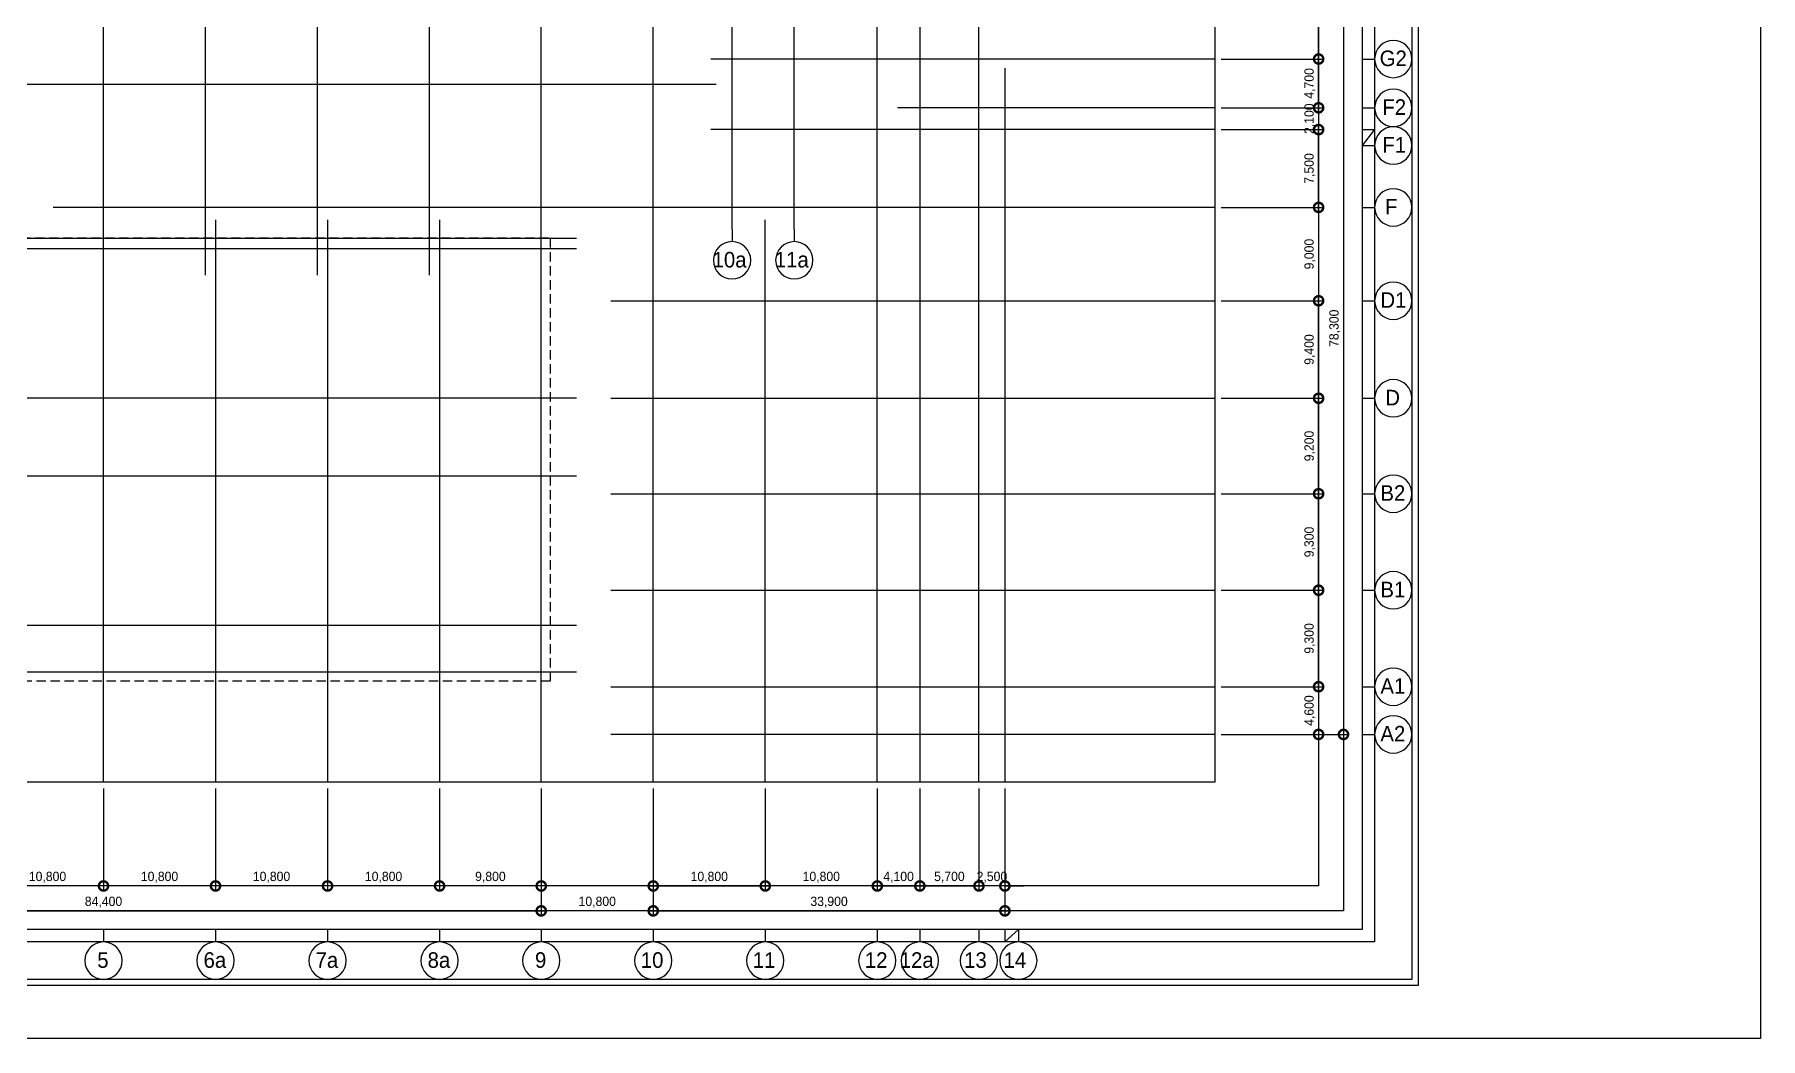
# Model space of a CAD drawing. Header units: millimetres. Extents: x 0 to 252300, y 0 to 178200.
# Drawn here: x 85903 to 252300, y 0 to 96767 of the extents above; entities that cross this region are included whole.
import ezdxf

# ---------------------------------------------------------------- set-up
doc = ezdxf.new("R2010")
doc.units = ezdxf.units.MM
doc.header["$LTSCALE"] = 300
doc.linetypes.add('H1', pattern=[1.5, 1, -0.5])
for name, color, linetype in [('A-CEN_axis', 12, 'Continuous'), ('A-DIM', 7, 'Continuous'), ('A-SYM-BUB', 3, 'Continuous'), ('BOUNDARY_추후 증축', 7, 'H1')]:
    doc.layers.add(name, color=color, linetype=linetype)
doc.layers.add('check1', color=191, linetype='Continuous', plot=False)
doc.layers.add('NOPLOT', color=191, linetype='Continuous', plot=False)
doc.styles.add('Gtx', font='Dotum.ttf')
doc.dimstyles.new('Gdim300', dxfattribs={"dimscale": 300, "dimtxt": 3, "dimasz": 6, "dimexe": 1.5, "dimexo": 2, "dimgap": 1, "dimtad": 1, "dimdec": 0, "dimzin": 0, "dimdsep": 46, "dimlunit": 6, "dimtxsty": 'Gtx', "dimblk": 'DOTSMALL', "dimblk1": 'DOTSMALL', "dimblk2": 'DOTSMALL', "dimcen": 1.5, "dimdle": 1.5, "dimclrd": 1, "dimclre": 1, "dimclrt": 256, "dimazin": 0, "dimtfac": 1, "dimtdec": 0, "dimtix": 1, "dimtmove": 2, "dimatfit": 3, "dimldrblk": 'DOTSMALL', "dimfxl": 1, "dimtolj": 1, "dimtzin": 0, "dimlwd": -1, "dimlwe": -1, "dimarcsym": 0})

# ---------------------------------------------------------------- blocks, each defined once
blk = doc.blocks.new('A$Cd589e0f6')
at = {"layer": 'check1'}
for points in [[(9900, -5700), (218700, -5700), (218700, -172500), (9900, -172500)], [(13500, -9300), (215100, -9300), (215100, -168900), (13500, -168900)], [(14700, -10500), (213900, -10500), (213900, -167700), (14700, -167700)], [(16500, -12300), (212100, -12300), (212100, -165900), (16500, -165900)], [(18900, -14700), (209700, -14700), (209700, -163500), (18900, -163500)], [(28900, -24700), (199700, -24700), (199700, -153500), (28900, -153500)]]:
    blk.add_lwpolyline(points, close=True, dxfattribs=at)
blk = doc.blocks.new('_DotSmall')
at = {"color": 0, "linetype": 'ByBlock', "const_width": 0.5}
blk.add_lwpolyline([(-0.0625, 0, 1), (0.0625, 0, 1)], format="xyb", close=True, dxfattribs=at)
blk = doc.blocks.new('*D38')
at = {"layer": 'A-DIM', "color": 1, "transparency": 16777216}
for p, q in [((106000, -124505), (106000, -134355)), ((116800, -124505), (116800, -134355)), ((117250, -133905), (105550, -133905))]:
    blk.add_line(p, q, dxfattribs=at)
at = {"layer": 'Defpoints', "color": 0, "transparency": 16777216}
for p in [(106000, -123905), (116800, -123905), (106000, -133905)]:
    blk.add_point(p, dxfattribs=at)
at = {"layer": 'A-DIM', "color": 1, "transparency": 16777216, "xscale": 1800, "yscale": 1800, "zscale": 1800, "rotation": 180}
blk.add_blockref('_DotSmall', (106000, -133905), dxfattribs=at)
at = {"layer": 'A-DIM', "color": 1, "transparency": 16777216, "xscale": 1800, "yscale": 1800, "zscale": 1800}
blk.add_blockref('_DotSmall', (116800, -133905), dxfattribs=at)
at = {"layer": 'A-DIM', "color": 3, "transparency": 16777216, "insert": (111400, -133068), "char_height": 900, "attachment_point": 5, "style": 'Gtx'}
blk.add_mtext('\\A1;10,800', dxfattribs=at)
blk = doc.blocks.new('*D39')
at = {"layer": 'A-DIM', "color": 1, "transparency": 16777216}
for p, q in [((149946, -77500), (159796, -77500)), ((159346, -87350), (159346, -77050)), ((149946, -86900), (159796, -86900))]:
    blk.add_line(p, q, dxfattribs=at)
at = {"layer": 'Defpoints', "color": 0, "transparency": 16777216}
for p in [(149346, -77500), (159346, -77500), (149346, -86900)]:
    blk.add_point(p, dxfattribs=at)
at = {"layer": 'A-DIM', "color": 1, "transparency": 16777216, "xscale": 1800, "yscale": 1800, "zscale": 1800}
for p, rotation in [((159346, -77500), 90), ((159346, -86900), 270)]:
    blk.add_blockref('_DotSmall', p, dxfattribs=dict(at, rotation=rotation))
at = {"layer": 'A-DIM', "color": 3, "transparency": 16777216, "insert": (158509, -82200), "char_height": 900, "attachment_point": 5, "rotation": 90, "style": 'Gtx'}
blk.add_mtext('\\A1;9,400', dxfattribs=at)
blk = doc.blocks.new('*D40')
at = {"layer": 'A-DIM', "color": 1, "transparency": 16777216}
for p, q in [((149946, -61000), (159796, -61000)), ((159346, -68950), (159346, -60550)), ((149946, -68500), (159796, -68500))]:
    blk.add_line(p, q, dxfattribs=at)
at = {"layer": 'Defpoints', "color": 0, "transparency": 16777216}
for p in [(149346, -61000), (159346, -61000), (149346, -68500)]:
    blk.add_point(p, dxfattribs=at)
at = {"layer": 'A-DIM', "color": 1, "transparency": 16777216, "xscale": 1800, "yscale": 1800, "zscale": 1800}
for p, rotation in [((159346, -61000), 90), ((159346, -68500), 270)]:
    blk.add_blockref('_DotSmall', p, dxfattribs=dict(at, rotation=rotation))
at = {"layer": 'A-DIM', "color": 3, "transparency": 16777216, "insert": (158509, -64750), "char_height": 900, "attachment_point": 5, "rotation": 90, "style": 'Gtx'}
blk.add_mtext('\\A1;7,500', dxfattribs=at)
blk = doc.blocks.new('*D41')
at = {"layer": 'A-DIM', "color": 1, "transparency": 16777216}
for p, q in [((149946, -44800), (159796, -44800)), ((159346, -54650), (159346, -44350)), ((149946, -54200), (159796, -54200))]:
    blk.add_line(p, q, dxfattribs=at)
at = {"layer": 'Defpoints', "color": 0, "transparency": 16777216}
for p in [(149346, -44800), (159346, -44800), (149346, -54200)]:
    blk.add_point(p, dxfattribs=at)
at = {"layer": 'A-DIM', "color": 1, "transparency": 16777216, "xscale": 1800, "yscale": 1800, "zscale": 1800}
for p, rotation in [((159346, -44800), 90), ((159346, -54200), 270)]:
    blk.add_blockref('_DotSmall', p, dxfattribs=dict(at, rotation=rotation))
at = {"layer": 'A-DIM', "color": 3, "transparency": 16777216, "insert": (158509, -49500), "char_height": 900, "attachment_point": 5, "rotation": 90, "style": 'Gtx'}
blk.add_mtext('\\A1;9,400', dxfattribs=at)
blk = doc.blocks.new('*D43')
at = {"layer": 'A-DIM', "color": 1, "transparency": 16777216}
for p, q in [((159346, -68050), (159346, -77950)), ((149946, -68500), (159796, -68500)), ((149946, -77500), (159796, -77500))]:
    blk.add_line(p, q, dxfattribs=at)
at = {"layer": 'Defpoints', "color": 0, "transparency": 16777216}
for p in [(149346, -68500), (149346, -77500), (159346, -77500)]:
    blk.add_point(p, dxfattribs=at)
at = {"layer": 'A-DIM', "color": 1, "transparency": 16777216, "xscale": 1800, "yscale": 1800, "zscale": 1800}
for p, rotation in [((159346, -68500), 90), ((159346, -77500), 270)]:
    blk.add_blockref('_DotSmall', p, dxfattribs=dict(at, rotation=rotation))
at = {"layer": 'A-DIM', "color": 3, "transparency": 16777216, "insert": (158509, -73000), "char_height": 900, "attachment_point": 5, "rotation": 90, "style": 'Gtx'}
blk.add_mtext('\\A1;9,000', dxfattribs=at)
blk = doc.blocks.new('*D44')
at = {"layer": 'A-DIM', "color": 1, "transparency": 16777216}
for p, q in [((53000, -124505), (53000, -134355)), ((63800, -124505), (63800, -134355)), ((64250, -133905), (52550, -133905))]:
    blk.add_line(p, q, dxfattribs=at)
at = {"layer": 'Defpoints', "color": 0, "transparency": 16777216}
for p in [(53000, -123905), (63800, -123905), (53000, -133905)]:
    blk.add_point(p, dxfattribs=at)
at = {"layer": 'A-DIM', "color": 1, "transparency": 16777216, "xscale": 1800, "yscale": 1800, "zscale": 1800, "rotation": 180}
blk.add_blockref('_DotSmall', (53000, -133905), dxfattribs=at)
at = {"layer": 'A-DIM', "color": 1, "transparency": 16777216, "xscale": 1800, "yscale": 1800, "zscale": 1800}
blk.add_blockref('_DotSmall', (63800, -133905), dxfattribs=at)
at = {"layer": 'A-DIM', "color": 3, "transparency": 16777216, "insert": (58400, -133068), "char_height": 900, "attachment_point": 5, "style": 'Gtx'}
blk.add_mtext('\\A1;10,800', dxfattribs=at)
blk = doc.blocks.new('*D45')
at = {"layer": 'A-DIM', "color": 1, "transparency": 16777216}
for p, q in [((63800, -124505), (63800, -134355)), ((74600, -124505), (74600, -134355)), ((75050, -133905), (63350, -133905))]:
    blk.add_line(p, q, dxfattribs=at)
at = {"layer": 'Defpoints', "color": 0, "transparency": 16777216}
for p in [(63800, -123905), (74600, -123905), (63800, -133905)]:
    blk.add_point(p, dxfattribs=at)
at = {"layer": 'A-DIM', "color": 1, "transparency": 16777216, "xscale": 1800, "yscale": 1800, "zscale": 1800, "rotation": 180}
blk.add_blockref('_DotSmall', (63800, -133905), dxfattribs=at)
at = {"layer": 'A-DIM', "color": 1, "transparency": 16777216, "xscale": 1800, "yscale": 1800, "zscale": 1800}
blk.add_blockref('_DotSmall', (74600, -133905), dxfattribs=at)
at = {"layer": 'A-DIM', "color": 3, "transparency": 16777216, "insert": (69200, -133068), "char_height": 900, "attachment_point": 5, "style": 'Gtx'}
blk.add_mtext('\\A1;10,800', dxfattribs=at)
blk = doc.blocks.new('*D46')
at = {"layer": 'A-DIM', "color": 1, "transparency": 16777216}
for p, q in [((74600, -124505), (74600, -134355)), ((84400, -124505), (84400, -134355)), ((84850, -133905), (74150, -133905))]:
    blk.add_line(p, q, dxfattribs=at)
at = {"layer": 'Defpoints', "color": 0, "transparency": 16777216}
for p in [(74600, -123905), (84400, -123905), (74600, -133905)]:
    blk.add_point(p, dxfattribs=at)
at = {"layer": 'A-DIM', "color": 1, "transparency": 16777216, "xscale": 1800, "yscale": 1800, "zscale": 1800, "rotation": 180}
blk.add_blockref('_DotSmall', (74600, -133905), dxfattribs=at)
at = {"layer": 'A-DIM', "color": 1, "transparency": 16777216, "xscale": 1800, "yscale": 1800, "zscale": 1800}
blk.add_blockref('_DotSmall', (84400, -133905), dxfattribs=at)
at = {"layer": 'A-DIM', "color": 3, "transparency": 16777216, "insert": (79500, -133068), "char_height": 900, "attachment_point": 5, "style": 'Gtx'}
blk.add_mtext('\\A1;9,800', dxfattribs=at)
blk = doc.blocks.new('*D47')
at = {"layer": 'A-DIM', "color": 1, "transparency": 16777216}
for p, q in [((42200, -124505), (42200, -134355)), ((53000, -124505), (53000, -134355)), ((53450, -133905), (41750, -133905))]:
    blk.add_line(p, q, dxfattribs=at)
at = {"layer": 'Defpoints', "color": 0, "transparency": 16777216}
for p in [(42200, -123905), (53000, -123905), (42200, -133905)]:
    blk.add_point(p, dxfattribs=at)
at = {"layer": 'A-DIM', "color": 1, "transparency": 16777216, "xscale": 1800, "yscale": 1800, "zscale": 1800, "rotation": 180}
blk.add_blockref('_DotSmall', (42200, -133905), dxfattribs=at)
at = {"layer": 'A-DIM', "color": 1, "transparency": 16777216, "xscale": 1800, "yscale": 1800, "zscale": 1800}
blk.add_blockref('_DotSmall', (53000, -133905), dxfattribs=at)
at = {"layer": 'A-DIM', "color": 3, "transparency": 16777216, "insert": (47600, -133068), "char_height": 900, "attachment_point": 5, "style": 'Gtx'}
blk.add_mtext('\\A1;10,800', dxfattribs=at)
blk = doc.blocks.new('*D50')
at = {"layer": 'A-DIM', "color": 1, "transparency": 16777216}
for p, q in [((0, -124505), (0, -136755)), ((84400, -124505), (84400, -136755)), ((-450, -136305), (84850, -136305))]:
    blk.add_line(p, q, dxfattribs=at)
at = {"layer": 'Defpoints', "color": 0, "transparency": 16777216}
for p in [(0, -123905), (84400, -123905), (84400, -136305)]:
    blk.add_point(p, dxfattribs=at)
at = {"layer": 'A-DIM', "color": 1, "transparency": 16777216, "xscale": 1800, "yscale": 1800, "zscale": 1800, "rotation": 180}
blk.add_blockref('_DotSmall', (0, -136305), dxfattribs=at)
at = {"layer": 'A-DIM', "color": 1, "transparency": 16777216, "xscale": 1800, "yscale": 1800, "zscale": 1800}
blk.add_blockref('_DotSmall', (84400, -136305), dxfattribs=at)
at = {"layer": 'A-DIM', "color": 3, "transparency": 16777216, "insert": (42200, -135468), "char_height": 900, "attachment_point": 5, "style": 'Gtx'}
blk.add_mtext('\\A1;84,400', dxfattribs=at)
blk = doc.blocks.new('*D52')
at = {"layer": 'A-DIM', "color": 1, "transparency": 16777216}
for p, q in [((31400, -124505), (31400, -134355)), ((42200, -124505), (42200, -134355)), ((42650, -133905), (30950, -133905))]:
    blk.add_line(p, q, dxfattribs=at)
at = {"layer": 'Defpoints', "color": 0, "transparency": 16777216}
for p in [(31400, -123905), (42200, -123905), (31400, -133905)]:
    blk.add_point(p, dxfattribs=at)
at = {"layer": 'A-DIM', "color": 1, "transparency": 16777216, "xscale": 1800, "yscale": 1800, "zscale": 1800, "rotation": 180}
blk.add_blockref('_DotSmall', (31400, -133905), dxfattribs=at)
at = {"layer": 'A-DIM', "color": 1, "transparency": 16777216, "xscale": 1800, "yscale": 1800, "zscale": 1800}
blk.add_blockref('_DotSmall', (42200, -133905), dxfattribs=at)
at = {"layer": 'A-DIM', "color": 3, "transparency": 16777216, "insert": (36800, -133068), "char_height": 900, "attachment_point": 5, "style": 'Gtx'}
blk.add_mtext('\\A1;10,800', dxfattribs=at)
blk = doc.blocks.new('*D53')
at = {"layer": 'A-DIM', "color": 1, "transparency": 16777216}
for p, q in [((95200, -124505), (95200, -134355)), ((106000, -124505), (106000, -134355)), ((94750, -133905), (106450, -133905))]:
    blk.add_line(p, q, dxfattribs=at)
at = {"layer": 'Defpoints', "color": 0, "transparency": 16777216}
for p in [(95200, -123905), (106000, -123905), (106000, -133905)]:
    blk.add_point(p, dxfattribs=at)
at = {"layer": 'A-DIM', "color": 1, "transparency": 16777216, "xscale": 1800, "yscale": 1800, "zscale": 1800, "rotation": 180}
blk.add_blockref('_DotSmall', (95200, -133905), dxfattribs=at)
at = {"layer": 'A-DIM', "color": 1, "transparency": 16777216, "xscale": 1800, "yscale": 1800, "zscale": 1800}
blk.add_blockref('_DotSmall', (106000, -133905), dxfattribs=at)
at = {"layer": 'A-DIM', "color": 3, "transparency": 16777216, "insert": (100600, -133068), "char_height": 900, "attachment_point": 5, "style": 'Gtx'}
blk.add_mtext('\\A1;10,800', dxfattribs=at)
blk = doc.blocks.new('*D54')
at = {"layer": 'A-DIM', "color": 1, "transparency": 16777216}
for p, q in [((95200, -124505), (95200, -136755)), ((129100, -124505), (129100, -136755)), ((94750, -136305), (129550, -136305))]:
    blk.add_line(p, q, dxfattribs=at)
at = {"layer": 'Defpoints', "color": 0, "transparency": 16777216}
for p in [(95200, -123905), (129100, -123905), (129100, -136305)]:
    blk.add_point(p, dxfattribs=at)
at = {"layer": 'A-DIM', "color": 1, "transparency": 16777216, "xscale": 1800, "yscale": 1800, "zscale": 1800, "rotation": 180}
blk.add_blockref('_DotSmall', (95200, -136305), dxfattribs=at)
at = {"layer": 'A-DIM', "color": 1, "transparency": 16777216, "xscale": 1800, "yscale": 1800, "zscale": 1800}
blk.add_blockref('_DotSmall', (129100, -136305), dxfattribs=at)
at = {"layer": 'A-DIM', "color": 3, "transparency": 16777216, "insert": (112150, -135468), "char_height": 900, "attachment_point": 5, "style": 'Gtx'}
blk.add_mtext('\\A1;33,900', dxfattribs=at)
blk = doc.blocks.new('*D55')
at = {"layer": 'A-DIM', "color": 1, "transparency": 16777216}
for p, q in [((84400, -124505), (84400, -136755)), ((95200, -124505), (95200, -136755)), ((95650, -136305), (83950, -136305))]:
    blk.add_line(p, q, dxfattribs=at)
at = {"layer": 'Defpoints', "color": 0, "transparency": 16777216}
for p in [(84400, -123905), (95200, -123905), (84400, -136305)]:
    blk.add_point(p, dxfattribs=at)
at = {"layer": 'A-DIM', "color": 1, "transparency": 16777216, "xscale": 1800, "yscale": 1800, "zscale": 1800, "rotation": 180}
blk.add_blockref('_DotSmall', (84400, -136305), dxfattribs=at)
at = {"layer": 'A-DIM', "color": 1, "transparency": 16777216, "xscale": 1800, "yscale": 1800, "zscale": 1800}
blk.add_blockref('_DotSmall', (95200, -136305), dxfattribs=at)
at = {"layer": 'A-DIM', "color": 3, "transparency": 16777216, "insert": (89800, -135468), "char_height": 900, "attachment_point": 5, "style": 'Gtx'}
blk.add_mtext('\\A1;10,800', dxfattribs=at)
blk = doc.blocks.new('*D56')
at = {"layer": 'A-DIM', "color": 1, "transparency": 16777216}
for p, q in [((116800, -124505), (116800, -134355)), ((120900, -124505), (120900, -134355)), ((116350, -133905), (121350, -133905))]:
    blk.add_line(p, q, dxfattribs=at)
at = {"layer": 'Defpoints', "color": 0, "transparency": 16777216}
for p in [(116800, -123905), (120900, -123905), (120900, -133905)]:
    blk.add_point(p, dxfattribs=at)
at = {"layer": 'A-DIM', "color": 1, "transparency": 16777216, "xscale": 1800, "yscale": 1800, "zscale": 1800, "rotation": 180}
blk.add_blockref('_DotSmall', (116800, -133905), dxfattribs=at)
at = {"layer": 'A-DIM', "color": 1, "transparency": 16777216, "xscale": 1800, "yscale": 1800, "zscale": 1800}
blk.add_blockref('_DotSmall', (120900, -133905), dxfattribs=at)
at = {"layer": 'A-DIM', "color": 3, "transparency": 16777216, "insert": (118850, -133068), "char_height": 900, "attachment_point": 5, "style": 'Gtx'}
blk.add_mtext('\\A1;4,100', dxfattribs=at)
blk = doc.blocks.new('*D57')
at = {"layer": 'A-DIM', "color": 1, "transparency": 16777216}
for p, q in [((120900, -124505), (120900, -134355)), ((126600, -124505), (126600, -134355)), ((120450, -133905), (127050, -133905))]:
    blk.add_line(p, q, dxfattribs=at)
at = {"layer": 'Defpoints', "color": 0, "transparency": 16777216}
for p in [(120900, -123905), (126600, -123905), (126600, -133905)]:
    blk.add_point(p, dxfattribs=at)
at = {"layer": 'A-DIM', "color": 1, "transparency": 16777216, "xscale": 1800, "yscale": 1800, "zscale": 1800, "rotation": 180}
blk.add_blockref('_DotSmall', (120900, -133905), dxfattribs=at)
at = {"layer": 'A-DIM', "color": 1, "transparency": 16777216, "xscale": 1800, "yscale": 1800, "zscale": 1800}
blk.add_blockref('_DotSmall', (126600, -133905), dxfattribs=at)
at = {"layer": 'A-DIM', "color": 3, "transparency": 16777216, "insert": (123750, -133068), "char_height": 900, "attachment_point": 5, "style": 'Gtx'}
blk.add_mtext('\\A1;5,700', dxfattribs=at)
blk = doc.blocks.new('*D58')
at = {"layer": 'A-DIM', "color": 1, "transparency": 16777216}
for p, q in [((126600, -124505), (126600, -134355)), ((129100, -124505), (129100, -134355)), ((126600, -133905), (124800, -133905)), ((129100, -133905), (126600, -133905)), ((129100, -133905), (130900, -133905))]:
    blk.add_line(p, q, dxfattribs=at)
at = {"layer": 'Defpoints', "color": 0, "transparency": 16777216}
for p in [(126600, -123905), (129100, -123905), (126600, -133905)]:
    blk.add_point(p, dxfattribs=at)
at = {"layer": 'A-DIM', "color": 1, "transparency": 16777216, "xscale": 1800, "yscale": 1800, "zscale": 1800}
blk.add_blockref('_DotSmall', (126600, -133905), dxfattribs=at)
at = {"layer": 'A-DIM', "color": 1, "transparency": 16777216, "xscale": 1800, "yscale": 1800, "zscale": 1800, "rotation": 180}
blk.add_blockref('_DotSmall', (129100, -133905), dxfattribs=at)
at = {"layer": 'A-DIM', "color": 3, "transparency": 16777216, "insert": (127850, -133068), "char_height": 900, "attachment_point": 5, "style": 'Gtx'}
blk.add_mtext('\\A1;2,500', dxfattribs=at)
blk = doc.blocks.new('*D59')
at = {"layer": 'A-DIM', "color": 1, "transparency": 16777216}
for p, q in [((149946, -114700), (159794, -114700)), ((159344, -114250), (159344, -119750)), ((149945, -119300), (159794, -119300))]:
    blk.add_line(p, q, dxfattribs=at)
at = {"layer": 'Defpoints', "color": 0, "transparency": 16777216}
for p in [(149346, -114700), (149345, -119300), (159344, -119300)]:
    blk.add_point(p, dxfattribs=at)
at = {"layer": 'A-DIM', "color": 1, "transparency": 16777216, "xscale": 1800, "yscale": 1800, "zscale": 1800}
for p, rotation in [((159344, -114700), 90), ((159344, -119300), 270)]:
    blk.add_blockref('_DotSmall', p, dxfattribs=dict(at, rotation=rotation))
at = {"layer": 'A-DIM', "color": 3, "transparency": 16777216, "insert": (158507, -117000), "char_height": 900, "attachment_point": 5, "rotation": 90, "style": 'Gtx'}
blk.add_mtext('\\A1;4,600', dxfattribs=at)
blk = doc.blocks.new('*D61')
at = {"layer": 'A-DIM', "color": 1, "transparency": 16777216}
for p, q in [((159346, -58900), (159346, -57100)), ((149946, -58900), (159796, -58900)), ((159346, -58900), (159346, -61000)), ((149946, -61000), (159796, -61000)), ((159346, -61000), (159346, -62800))]:
    blk.add_line(p, q, dxfattribs=at)
at = {"layer": 'Defpoints', "color": 0, "transparency": 16777216}
for p in [(149346, -58900), (149346, -61000), (159346, -61000)]:
    blk.add_point(p, dxfattribs=at)
at = {"layer": 'A-DIM', "color": 1, "transparency": 16777216, "xscale": 1800, "yscale": 1800, "zscale": 1800}
for p, rotation in [((159346, -58900), 270), ((159346, -61000), 90)]:
    blk.add_blockref('_DotSmall', p, dxfattribs=dict(at, rotation=rotation))
at = {"layer": 'A-DIM', "color": 3, "transparency": 16777216, "insert": (158509, -59950), "char_height": 900, "attachment_point": 5, "rotation": 90, "style": 'Gtx'}
blk.add_mtext('\\A1;2,100', dxfattribs=at)
blk = doc.blocks.new('*D29')
at = {"layer": 'A-DIM', "color": 1, "transparency": 16777216}
for p, q in [((149946, -41000), (162196, -41000)), ((161746, -40550), (161746, -119750)), ((149946, -119300), (162196, -119300))]:
    blk.add_line(p, q, dxfattribs=at)
at = {"layer": 'Defpoints', "color": 0, "transparency": 16777216}
for p in [(149346, -41000), (149346, -119300), (161746, -119300)]:
    blk.add_point(p, dxfattribs=at)
at = {"layer": 'A-DIM', "color": 1, "transparency": 16777216, "xscale": 1800, "yscale": 1800, "zscale": 1800}
for p, rotation in [((161746, -41000), 90), ((161746, -119300), 270)]:
    blk.add_blockref('_DotSmall', p, dxfattribs=dict(at, rotation=rotation))
at = {"layer": 'A-DIM', "color": 3, "transparency": 16777216, "insert": (160909, -80150), "char_height": 900, "attachment_point": 5, "rotation": 90, "style": 'Gtx'}
blk.add_mtext('\\A1;78,300', dxfattribs=at)
blk = doc.blocks.new('*D30')
at = {"layer": 'A-DIM', "color": 1, "transparency": 16777216}
for p, q in [((149944, -105400), (159794, -105400)), ((159344, -115150), (159344, -104950)), ((149946, -114700), (159794, -114700))]:
    blk.add_line(p, q, dxfattribs=at)
at = {"layer": 'Defpoints', "color": 0, "transparency": 16777216}
for p in [(149344, -105400), (159344, -105400), (149346, -114700)]:
    blk.add_point(p, dxfattribs=at)
at = {"layer": 'A-DIM', "color": 1, "transparency": 16777216, "xscale": 1800, "yscale": 1800, "zscale": 1800}
for p, rotation in [((159344, -105400), 90), ((159344, -114700), 270)]:
    blk.add_blockref('_DotSmall', p, dxfattribs=dict(at, rotation=rotation))
at = {"layer": 'A-DIM', "color": 3, "transparency": 16777216, "insert": (158507, -110050), "char_height": 900, "attachment_point": 5, "rotation": 90, "style": 'Gtx'}
blk.add_mtext('\\A1;9,300', dxfattribs=at)
blk = doc.blocks.new('*D31')
at = {"layer": 'A-DIM', "color": 1, "transparency": 16777216}
for p, q in [((149949, -96100), (159796, -96100)), ((159346, -105850), (159346, -95650)), ((149946, -105400), (159796, -105400))]:
    blk.add_line(p, q, dxfattribs=at)
at = {"layer": 'Defpoints', "color": 0, "transparency": 16777216}
for p in [(149349, -96100), (159346, -96100), (149346, -105400)]:
    blk.add_point(p, dxfattribs=at)
at = {"layer": 'A-DIM', "color": 1, "transparency": 16777216, "xscale": 1800, "yscale": 1800, "zscale": 1800}
for p, rotation in [((159346, -96100), 90), ((159346, -105400), 270)]:
    blk.add_blockref('_DotSmall', p, dxfattribs=dict(at, rotation=rotation))
at = {"layer": 'A-DIM', "color": 3, "transparency": 16777216, "insert": (158509, -100750), "char_height": 900, "attachment_point": 5, "rotation": 90, "style": 'Gtx'}
blk.add_mtext('\\A1;9,300', dxfattribs=at)
blk = doc.blocks.new('*D32')
at = {"layer": 'A-DIM', "color": 1, "transparency": 16777216}
for p, q in [((159346, -96550), (159346, -86450)), ((149946, -86900), (159796, -86900)), ((149946, -96100), (159796, -96100))]:
    blk.add_line(p, q, dxfattribs=at)
at = {"layer": 'Defpoints', "color": 0, "transparency": 16777216}
for p in [(149346, -86900), (159346, -86900), (149346, -96100)]:
    blk.add_point(p, dxfattribs=at)
at = {"layer": 'A-DIM', "color": 1, "transparency": 16777216, "xscale": 1800, "yscale": 1800, "zscale": 1800}
for p, rotation in [((159346, -86900), 90), ((159346, -96100), 270)]:
    blk.add_blockref('_DotSmall', p, dxfattribs=dict(at, rotation=rotation))
at = {"layer": 'A-DIM', "color": 3, "transparency": 16777216, "insert": (158509, -91500), "char_height": 900, "attachment_point": 5, "rotation": 90, "style": 'Gtx'}
blk.add_mtext('\\A1;9,200', dxfattribs=at)
blk = doc.blocks.new('*D36')
at = {"layer": 'A-DIM', "color": 1, "transparency": 16777216}
for p, q in [((149946, -54200), (159796, -54200)), ((159346, -59350), (159346, -53750)), ((149946, -58900), (159796, -58900))]:
    blk.add_line(p, q, dxfattribs=at)
at = {"layer": 'Defpoints', "color": 0, "transparency": 16777216}
for p in [(149346, -54200), (159346, -54200), (149346, -58900)]:
    blk.add_point(p, dxfattribs=at)
at = {"layer": 'A-DIM', "color": 1, "transparency": 16777216, "xscale": 1800, "yscale": 1800, "zscale": 1800}
for p, rotation in [((159346, -54200), 90), ((159346, -58900), 270)]:
    blk.add_blockref('_DotSmall', p, dxfattribs=dict(at, rotation=rotation))
at = {"layer": 'A-DIM', "color": 3, "transparency": 16777216, "insert": (158509, -56550), "char_height": 900, "attachment_point": 5, "rotation": 90, "style": 'Gtx'}
blk.add_mtext('\\A1;4,700', dxfattribs=at)
blk = doc.blocks.new('grid-noplot-update')
at = {"layer": 'A-CEN_axis'}
for p, q in [((42200, -123905), (42200, 4895)), ((52000, 4895), (52000, -75026.5)), ((62800, 4895), (62800, -75026.5)), ((73600, 4895), (73600, -75026.5)), ((84400, -123905), (84400, 4895)), ((95200, -123905), (95200, 4895)), ((116800, -123905), (116800, 4895)), ((126600, -123905), (126600, 4895)), ((102800, -70600), (102800, -42815.4)), ((108800, -70600), (108800, -42815.4)), ((120900, -42815.4), (120900, -123905)), ((149346.4, -54200), (100755.1, -54200)), ((129100, -55095.9), (129100, -123905)), ((101253.8, -56650), (-21453.6, -56650)), ((149346.4, -58900), (118755.1, -58900)), ((149346.4, -61000), (100755.1, -61000)), ((149346.4, -68500), (37353.2, -68500)), ((53000, -69700), (53000, -123905)), ((63800, -69700), (63800, -123905)), ((74600, -69700), (74600, -123905)), ((106000, -123905), (106000, -69700)), ((87800, -71500), (-21453.6, -71500)), ((87800, -72500), (-21453.6, -72500)), ((91124.9, -77500), (149346.4, -77500)), ((87800, -86900), (-21453.6, -86900)), ((91124.9, -86900), (149346.4, -86900)), ((87800, -94400), (-21453.6, -94400)), ((91124.9, -96100), (149346.4, -96100)), ((91124.9, -105400), (149346.4, -105400)), ((87800, -108800), (-21453.6, -108800)), ((87800, -113300), (-21453.6, -113300)), ((91124.9, -114700), (149346.4, -114700)), ((149346.4, -119300), (91124.9, -119300))]:
    blk.add_line(p, q, dxfattribs=at)
at = {"layer": 'A-SYM-BUB', "color": 7}
blk.add_line((129100, -139305), (130400, -138105), dxfattribs=at)
at = {"layer": 'A-SYM-BUB', "color": 7, "elevation": 0}
for points in [[(163546.4, -54200), (164746.4, -54200, 1), (168346.4, -54200, 1), (164746.4, -54200, 0)], [(163546.4, -58900), (164746.4, -58900, 1), (168346.4, -58900, 1), (164746.4, -58900, 0)], [(163546.4, -62535.4), (164746.4, -62535.4, 1), (168346.4, -62535.4, 1), (164746.4, -62535.4, 0)], [(163546.4, -68500), (164746.4, -68500, 1), (168346.4, -68500, 1), (164746.4, -68500, 0)], [(163546.4, -86900), (164746.4, -86900, 1), (168346.4, -86900, 1), (164746.4, -86900, 0)], [(163546.4, -114700), (164746.4, -114700, 1), (168346.4, -114700, 1), (164746.4, -114700, 0)], [(163546.4, -119300), (164746.4, -119300, 1), (168346.4, -119300, 1), (164746.4, -119300, 0)], [(42200, -138105), (42200, -139305, 1), (42200, -142905, 1), (42200, -139305, 0)], [(53000, -138105), (53000, -139305, 1), (53000, -142905, 1), (53000, -139305, 0)], [(63800, -138105), (63800, -139305, 1), (63800, -142905, 1), (63800, -139305, 0)], [(74600, -138105), (74600, -139305, 1), (74600, -142905, 1), (74600, -139305, 0)], [(84400, -138105), (84400, -139305, 1), (84400, -142905, 1), (84400, -139305, 0)], [(95200, -138105), (95200, -139305, 1), (95200, -142905, 1), (95200, -139305, 0)], [(106000, -138105), (106000, -139305, 1), (106000, -142905, 1), (106000, -139305, 0)], [(116800, -138105), (116800, -139305, 1), (116800, -142905, 1), (116800, -139305, 0)], [(120900, -138105), (120900, -139305, 1), (120900, -142905, 1), (120900, -139305, 0)], [(126600, -138105), (126600, -139305, 1), (126600, -142905, 1), (126600, -139305, 0)], [(130400, -138105), (130400, -139305, 1), (130400, -142905, 1), (130400, -139305, 0)]]:
    blk.add_lwpolyline(points, format="xyb", dxfattribs=at)
for points in [[(163546.4, -61000), (164746.4, -61000), (163546.4, -62535.4)], [(129100, -138105), (129100, -139305)]]:
    blk.add_lwpolyline(points, dxfattribs=at)
at = {"layer": 'A-SYM-BUB', "color": 7}
for points in [[(163546.4, -77500), (164746.4, -77500, 1), (168346.4, -77500, 1), (164746.4, -77500, 0)], [(163546.4, -96100), (164746.4, -96100, 1), (168346.4, -96100, 1), (164746.4, -96100, 0)], [(163546.4, -105400), (164746.4, -105400, 1), (168346.4, -105400, 1), (164746.4, -105400, 0)]]:
    blk.add_lwpolyline(points, format="xyb", dxfattribs=at)
at = {"layer": 'NOPLOT', "elevation": 0}
for points in [[(102800, -70600), (102800, -71800, 1), (102800, -75400, 1), (102800, -71800, 0)], [(108800, -70600), (108800, -71800, 1), (108800, -75400, 1), (108800, -71800, 0)]]:
    blk.add_lwpolyline(points, format="xyb", dxfattribs=at)
at = {"layer": 'A-SYM-BUB', "style": 'Gtx'}
for s, p in [('G2', (165233.3, -54880.7)), ('F1', (165492.5, -63216.1)), ('F', (165751.5, -69180.7)), ('D1', (165302.8, -78180.7)), ('D', (165772.4, -87580.7)), ('B2', (165302.8, -96780.7)), ('B1', (165302.8, -106080.7)), ('A1', (165302.8, -115380.7)), ('A2', (165302.8, -119980.7)), ('5', (41598.5, -141796.3)), ('6a', (51845.6, -141796.3)), ('7a', (62645.6, -141796.3)), ('8a', (73445.6, -141796.3)), ('9', (83798.5, -141796.3)), ('10', (94001.2, -141796.3)), ('11', (104801.2, -141796.3)), ('12', (115601.2, -141796.3)), ('12a', (118966.1, -141796.3)), ('13', (125171.5, -141796.3)), ('14', (128971.5, -141796.3))]:
    blk.add_text(s, height=1500, dxfattribs=at).set_placement(p)
at = {"layer": 'A-SYM-BUB', "color": 1, "style": 'Gtx'}
blk.add_text('F2', height=1500, dxfattribs=at).set_placement((165492.5, -59580.7))
at = {"layer": 'NOPLOT', "style": 'Gtx'}
for s, p in [('10a', (100919.4, -74291.3)), ('11a', (106919.4, -74291.3))]:
    blk.add_text(s, height=1500, dxfattribs=at).set_placement(p)
at = {"layer": 'A-DIM'}
for base, p1, p2, angle, picture, middle in [((161746.4, -119300), (149346.4, -41000), (149346.4, -119300), 90, '*D29', (160909.1, -80150)), ((159346.4, -44800), (149346.4, -54200), (149346.4, -44800), 90, '*D41', (158509.1, -49500)), ((159346.4, -54200), (149346.4, -58900), (149346.4, -54200), 90, '*D36', (158509.1, -56550)), ((159346.4, -61000), (149346.4, -58900), (149346.4, -61000), 270, '*D61', (158509.1, -59950)), ((159346.4, -61000), (149346.4, -68500), (149346.4, -61000), 90, '*D40', (158509.1, -64750)), ((159346.4, -77500), (149346.4, -68500), (149346.4, -77500), 270, '*D43', (158509.1, -73000)), ((159346.4, -77500), (149346.4, -86900), (149346.4, -77500), 90, '*D39', (158509.1, -82200)), ((159346.4, -86900), (149346.4, -96100), (149346.4, -86900), 90, '*D32', (158509.1, -91500)), ((159346.4, -96100), (149346.4, -105400), (149348.8, -96100), 90, '*D31', (158509.1, -100750)), ((159344.1, -105400), (149346.4, -114700), (149344.1, -105400), 90, '*D30', (158506.8, -110050)), ((159344.1, -119300), (149346.4, -114700), (149345.3, -119300), 270, '*D59', (158506.8, -117000)), ((84400, -136305), (0, -123905), (84400, -123905), 180, '*D50', (42200, -135467.7)), ((31400, -133905), (42200, -123905), (31400, -123905), 180, '*D52', (36800, -133067.7)), ((84400, -136305), (95200, -123905), (84400, -123905), 180, '*D55', (89800, -135467.7)), ((129100, -136305), (95200, -123905), (129100, -123905), 180, '*D54', (112150, -135467.7)), ((106000, -133905), (116800, -123905), (106000, -123905), 180, '*D38', (111400, -133067.7)), ((126600, -133905), (129100, -123905), (126600, -123905), 180, '*D58', (127850, -133067.7))]:
    dim = blk.add_linear_dim(base=base, p1=p1, p2=p2, angle=angle, dimstyle='Gdim300', override={"dimtxsty": 'Gtx', "dimclrt": 3}, dxfattribs=at)
    dim.commit()
    dim.dimension.update_dxf_attribs({"geometry": picture, "text_midpoint": middle})
for base, p1, p2, picture, middle in [((42200, -133905), (53000, -123905), (42200, -123905), '*D47', (47600, -133067.7)), ((53000, -133905), (63800, -123905), (53000, -123905), '*D44', (58400, -133067.7)), ((63800, -133905), (74600, -123905), (63800, -123905), '*D45', (69200, -133067.7)), ((74600, -133905), (84400, -123905), (74600, -123905), '*D46', (79500, -133067.7)), ((106000, -133905), (95200, -123905), (106000, -123905), '*D53', (100600, -133067.7)), ((120900, -133905), (116800, -123905), (120900, -123905), '*D56', (118850, -133067.7)), ((126600, -133905), (120900, -123905), (126600, -123905), '*D57', (123750, -133067.7))]:
    dim = blk.add_linear_dim(base=base, p1=p1, p2=p2, dimstyle='Gdim300', override={"dimtxsty": 'Gtx', "dimclrt": 3}, dxfattribs=at)
    dim.commit()
    dim.dimension.update_dxf_attribs({"geometry": picture, "text_midpoint": middle})

msp = doc.modelspace()

# ---------------------------------------------------------------- linework, layer by layer
at = {"layer": 'BOUNDARY_추후 증축', "ltscale": 3, "elevation": 0}
msp.add_lwpolyline([(135604, 77155), (135604, 34455), (49504, 34455), (49504, 77155)], close=True, dxfattribs=at)
at = {"layer": 'NOPLOT'}
for points in [[(0, 178200), (252300, 178200), (252300, 0), (0, 0)], [(0, 178200), (252300, 178200), (252300, 0), (0, 0)], [(9300, 173100), (219300, 173100), (219300, 5100), (9300, 5100)]]:
    msp.add_lwpolyline(points, close=True, dxfattribs=at)

# ---------------------------------------------------------------- block references
at = {"layer": 'A-CEN_axis'}
msp.add_blockref('grid-noplot-update', (50354, 148605), dxfattribs=at)
at = {"layer": 'check1'}
msp.add_blockref('A$Cd589e0f6', (0, 178200), dxfattribs=at)

doc.saveas('drawing.dxf')
